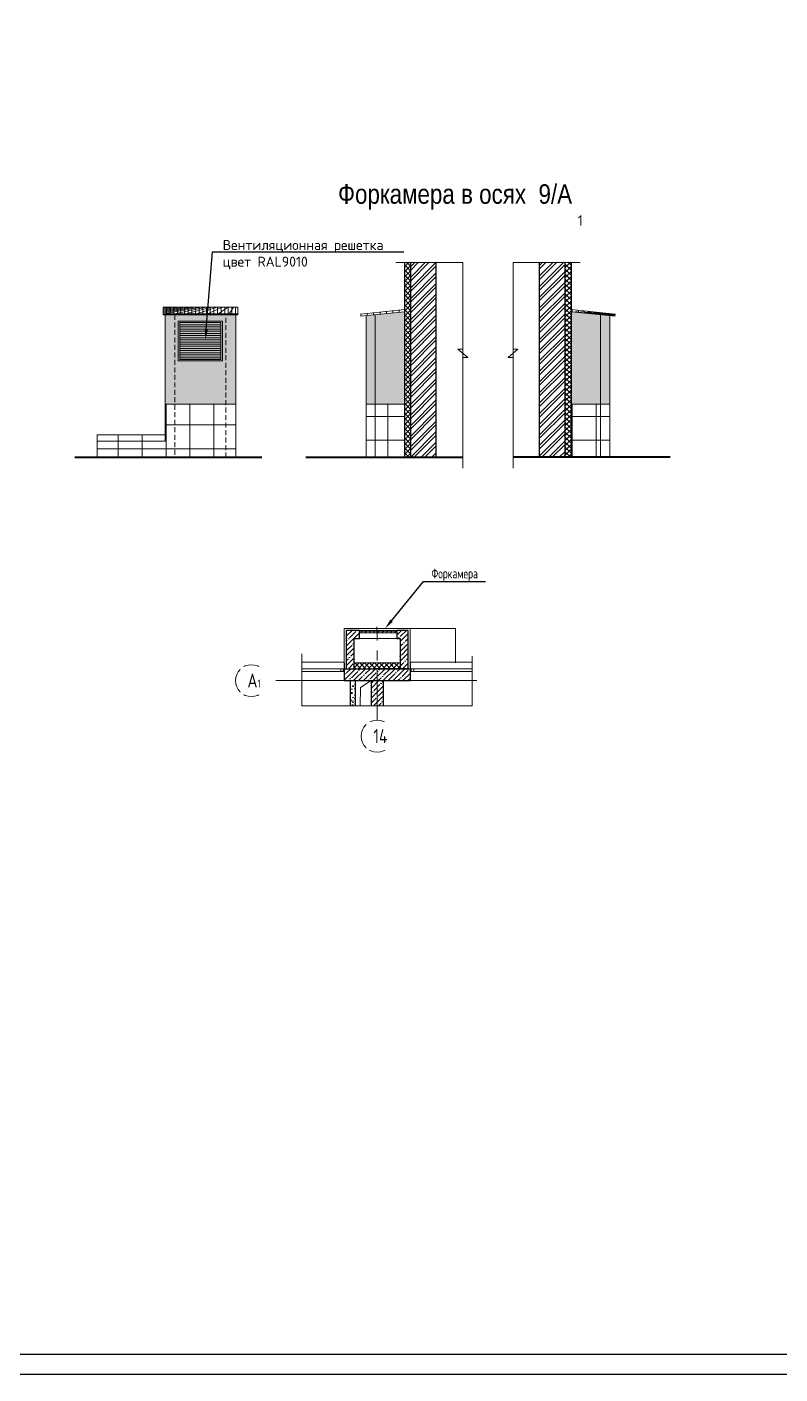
# Model space of a CAD drawing. Header units: millimetres. Extents: x -136099598 to 9192475, y 0 to 779331.
# Drawn here: x 274996 to 293872, y 242529 to 276271 of the extents above; entities that cross this region are included whole.
import ezdxf
from ezdxf import colors
from ezdxf.entities.mleader import LeaderData, LeaderLine
from ezdxf.math import Vec2, Vec3

# ---------------------------------------------------------------- set-up
doc = ezdxf.new("R2010")
doc.units = ezdxf.units.MM
doc.header["$MEASUREMENT"] = 0
doc.linetypes.add('01_base$0$DASHED2', pattern=[0.375, 0.25, -0.125])
doc.linetypes.add('CENTER', pattern=[2, 1.25, -0.25, 0.25, -0.25])
doc.layers.get('0').update_dxf_attribs({"color": 250, "lineweight": 9})
for name, color, linetype, lineweight in [('!_Цоколь', 7, 'Continuous', 0), ('_0', 250, 'Continuous', 9), ('АР-Выноски', 5, 'Continuous', 5), ('АР_МосжилНии_Стены', 202, 'Continuous', 30), ('АР_Навесной фасад', 5, 'Continuous', 5), ('АР_Оси', 193, 'Continuous', 9), ('АР_Перегородки газоблок', 174, 'Continuous', 30), ('АР_Перегородки газоблок_Штрих', 174, 'Continuous', 5), ('АР_Сущ Несущая стена', 202, 'Continuous', 30), ('АР_тонкая линия', 250, 'Continuous', 0), ('АР_Утеплитель', 250, 'Continuous', 9), ('АР_Штриховка кирпич', 250, 'Continuous', 9), ('АР_Штриховка монолит', 250, 'Continuous', 9), ('пунктир', 251, 'Continuous', 13)]:
    doc.layers.add(name, color=color, linetype=linetype, lineweight=lineweight)
doc.layers.add('_RAMKA', color=7, linetype='Continuous')
doc.layers.add('PDF _0', color=7, linetype='Continuous')
doc.layers.add('RAL 7016', color=7, linetype='Continuous', lineweight=0, true_color=0x383e42)
doc.layers.add('RAL 90 10', color=7, linetype='Continuous', lineweight=0, true_color=0xf1ece1)
doc.styles.add('Arial', font='ARIALN.TTF')
doc.styles.add('ISOCPEUR', font='isocpeur.ttf', dxfattribs={"width": 0.7})
doc.styles.add('PDF ISOCPEUR', font='isocpeur.ttf')
doc.styles.add('ГОСТ 2.304', font='isocpeur.ttf', dxfattribs={"width": 0.7})

msp = doc.modelspace()

# ---------------------------------------------------------------- hatches: boundary and pattern name
at = {"layer": '!_Цоколь', "lineweight": 0, "ltscale": 5, "true_color": 0x636466}
h = msp.add_hatch(dxfattribs=at)
h.set_pattern_fill('ANSI37', color=251, scale=4800, angle=44.99999999999999)
h.set_pattern_definition([(90, (339682.0051224867, 502.3005684789387), (-600, 1.13686837721616e-13), []), (180, (339682.0051224867, 502.3005684789387), (-1.70530256582424e-13, -600), [])])
h.paths.add_polyline_path([(278464.0423999871, 266051.7525598124), (278463.7055297182, 266818.3871664279), (280232.363070959, 266818.3948485405), (280232.3897144513, 265493.8977200928), (276759.2837427007, 265490.9490182183), (276758.278772669, 266054.6412670697)])
h = msp.add_hatch(dxfattribs=at)
h.set_pattern_fill('ANSI37', color=251, scale=4800, angle=44.99999999999999)
h.set_pattern_definition([(90, (332042.9600716453, 116.8027076043072), (-600, 1.13686837721616e-13), []), (180, (332042.9600716453, 116.8027076043072), (-1.70530256582424e-13, -600), [])])
h.paths.add_polyline_path([(284455.5446043843, 266818.1994748056), (283497.6419061726, 266818.582872864), (283497.9933438732, 265490.8478373588), (284455.5419579878, 265490.9793118305)])
h = msp.add_hatch(dxfattribs=at)
h.set_pattern_fill('ANSI37', color=251, scale=4800, angle=44.99999999999999)
h.set_pattern_definition([(90, (331262.560782226, 116.8027076043072), (-600, 1.13686837721616e-13), []), (180, (331262.560782226, 116.8027076043072), (-1.70530256582424e-13, -600), [])])
h.paths.add_polyline_path([(288644.507321555, 266818.1994748056), (289602.4100197667, 266818.582872864), (289602.058582066, 265490.8478373588), (288644.5099679515, 265490.9793118305)])
at = {"ltscale": 100}
h = msp.add_hatch(dxfattribs=at)
h.set_pattern_fill('ANSI31', color=256, scale=17, angle=135)
h.set_pattern_definition([(180, (-2476641.69924452, 5647851.750443992), (-3.552713678800501e-15, -53.97499999999999), [])])
h.paths.add_polyline_path([(279858.3031331415, 268865.1689019762), (278828.5441913398, 268865.0207194735), (278828.5441913398, 267942.9055629922), (279858.3031331415, 267944.8276821508)])
at = {"layer": 'RAL 7016', "ltscale": 100, "true_color": 0x000000, "transparency": 33554687}
h = msp.add_hatch(dxfattribs=at)
h.set_pattern_fill('ANSI32', color=18, scale=400, angle=45)
h.set_pattern_definition([(90, (8364253453.816877, 936316230.007429), (-150, 0), []), (90, (8364253503.816877, 936316280.0074289), (-150, 0), [])])
h.paths.add_polyline_path([(280281.957887086, 269253.9653809313), (278412.3537134866, 269253.3674541369), (278412.6250157979, 269083.9369840004), (280282.2291893972, 269083.3384188374)])
h = msp.add_hatch(dxfattribs=at)
h.set_pattern_fill('ANSI32', color=18, scale=400, angle=45)
h.set_pattern_definition([(90, (8364257937.319151, 936316179.9622053), (-150, 0), []), (90, (8364257987.319151, 936316229.9622052), (-150, 0), [])])
h.paths.add_polyline_path([(284455.2773838355, 269189.7008034652), (283356.7078495709, 269076.5727334782), (283357.744724401, 269026.5282784205), (284455.8065321402, 269139.6219319243)])
h = msp.add_hatch(dxfattribs=at)
h.set_pattern_fill('ANSI32', color=18, scale=400, angle=45)
h.set_pattern_definition([(90, (8364257156.919862, 936316179.9622053), (-150, 0), []), (90, (8364257206.919862, 936316229.9622052), (-150, 0), [])])
h.paths.add_polyline_path([(288644.7745421038, 269189.7008034652), (289743.3440763684, 269076.5727334782), (289742.3072015382, 269026.5282784205), (288644.245393799, 269139.6219319243)])
at = {"layer": 'RAL 90 10', "ltscale": 100, "transparency": 33554687}
h = msp.add_hatch(color=256, dxfattribs=at)
h.dxf.hatch_style = 1
h.paths.add_polyline_path([(280232.370816962, 269056.4291174817), (278463.8725801767, 269056.4360128026), (278463.8776670856, 266818.3944653444), (280232.358421928, 266818.387549496)])
h = msp.add_hatch(color=256, dxfattribs=at)
h.dxf.hatch_style = 1
h.paths.add_polyline_path([(284455.5419579878, 269138.9450815305), (283495.9163863312, 269038.6783646102), (283497.6446608555, 266818.5544145955), (284455.5419579878, 266818.2279330742)])
h = msp.add_hatch(color=256, dxfattribs=at)
h.dxf.hatch_style = 1
h.paths.add_polyline_path([(288644.5099679515, 269138.9450815305), (289604.1355396081, 269038.6783646102), (289602.4072650837, 266818.5544145955), (288644.5099679515, 266818.2279330742)])
at = {"layer": 'АР_Перегородки газоблок_Штрих', "ltscale": 100}
h = msp.add_hatch(dxfattribs=at)
h.set_pattern_fill('AR-CONC', color=256, scale=30)
h.set_pattern_definition([(49.99999999999999, (469998.3886459526, 173546.4794111913), (215.178054780226, -18.82564049477853), [22.5, -247.5]), (355, (469998.3886459526, 173546.4794111913), (-41.6254000839, 225.6576401100035), [18, -198]), (100.45144446, (470016.3201502526, 173544.9106079913), (173.5526540181336, 206.8319972905888), [19.12205759999994, -210.3426335999995]), (46.18420000000001, (469998.3886459526, 173606.4794111913), (320.1723992014717, -49.65578423792296), [33.75, -371.25]), (96.63563549, (470025.0696694526, 173602.3414190913), (280.3985837022685, 292.2355802323651), [28.6831026, -315.5141279999999]), (351.1841639899999, (469998.3886459526, 173606.4794111913), (280.3985835164319, 292.2355800809971), [27, -297.0000003]), (21, (470028.3886459526, 173591.4794111913), (179.0721156355385, -120.7856671996016), [22.5, -247.5]), (326.0000000000001, (470028.3886459526, 173591.4794111913), (72.99459957647451, 217.5450135140559), [18, -198]), (71.45144474, (470043.3113221526, 173581.4139389913), (252.0667130189913, 96.75934584190615), [19.122057, -210.3426336]), (37.50000000000001, (469998.3886459526, 173546.4794111913), (3.647956595187201, 99.86815614939344), [0, -195.6, 0, -201, 0, -198.75]), (7.499999999999999, (469998.3886459526, 173546.4794111913), (78.92086123264458, 118.3235135647081), [0, -114.6, 0, -191.1, 0, -75.75]), (327.5, (469931.4886459526, 173546.4794111913), (160.1467308517227, -6.766461520313927), [0, -75, 0, -234, 0, -310.5]), (317.5, (469901.4886459526, 173546.4794111913), (174.9558508027159, 30.03149469969532), [0, -97.5, 0, -155.4, 0, -220.5])])
h.paths.add_polyline_path([(283103.7357021305, 259266.41991486), (283223.7357021303, 259266.41991486), (283223.7357021304, 259897.1018439467), (283103.7357021305, 259897.1018439467)])
at = {"layer": 'АР_Утеплитель', "ltscale": 100}
h = msp.add_hatch(dxfattribs=at)
h.set_pattern_fill('ANSI37', color=256, scale=700)
h.set_pattern_definition([(45, (-691424.4298208216, 301283.1242233783), (-61.87184335382291, 61.87184335382291), []), (135, (-691424.4298208216, 301283.1242233783), (-61.87184335382291, -61.8718433538229), [])])
h.paths.add_polyline_path([(284615.5419579874, 265855.9793118268), (284465.5419579879, 265855.9793118268), (284465.5419579879, 265490.9793118311), (284615.5419579872, 265490.9793118302)])
h.paths.add_polyline_path([(284615.5419579883, 267205.9793118268), (284465.5419579877, 267205.9793118268), (284465.5419579878, 265855.9793118268), (284615.5419579876, 265855.9793118268)])
h.paths.add_polyline_path([(284465.5419579877, 267205.9793118268), (284615.5419579885, 267205.9793118268), (284615.5419579885, 270375.720705256), (284465.5419579877, 270375.720705256)])
h = msp.add_hatch(dxfattribs=at)
h.set_pattern_fill('ANSI37', color=256, scale=700)
h.set_pattern_definition([(45, (-692204.829110241, 301283.1242233783), (-61.87184335382291, 61.87184335382291), []), (135, (-692204.829110241, 301283.1242233783), (-61.87184335382291, -61.8718433538229), [])])
h.paths.add_polyline_path([(288484.5099679519, 265855.9793118268), (288634.5099679513, 265855.9793118268), (288634.5099679513, 265490.9793118311), (288484.509967952, 265490.9793118302)])
h.paths.add_polyline_path([(288484.509967951, 267205.9793118268), (288634.5099679516, 267205.9793118268), (288634.5099679515, 265855.9793118268), (288484.5099679517, 265855.9793118268)])
h.paths.add_polyline_path([(288634.5099679516, 267205.9793118268), (288484.5099679508, 267205.9793118268), (288484.5099679508, 270375.720705256), (288634.5099679516, 270375.720705256)])
h = msp.add_hatch(dxfattribs=at)
h.set_pattern_fill('ANSI37', color=256, scale=700)
h.set_pattern_definition([(45, (469998.3886459526, 173546.4794111913), (-61.87184335382291, 61.87184335382291), []), (135, (469998.3886459526, 173546.4794111913), (-61.87184335382291, -61.8718433538229), [])])
h.paths.add_polyline_path([(283199.5373247884, 260197.11706177), (284349.6595815583, 260197.1962380623), (284349.6595815583, 260347.1962380619), (283199.5373247884, 260347.1170617696)])
at = {"layer": 'АР_Штриховка кирпич', "ltscale": 100}
h = msp.add_hatch(dxfattribs=at)
h.set_pattern_fill('ANSI32', color=256, scale=500)
h.set_pattern_definition([(45, (-666310.9393395253, 342878.0882227115), (-132.5825214724777, 132.5825214724777), []), (45, (-666222.5509920253, 342878.0882227115), (-132.5825214724777, 132.5825214724777), [])])
h.paths.add_polyline_path([(285255.5450076958, 270375.720705256), (284615.5450076958, 270375.720705256), (284615.538908281, 265490.9793118307), (285255.5389082809, 265490.9793118307)])
h = msp.add_hatch(dxfattribs=at)
h.set_pattern_fill('ANSI32', color=256, scale=500)
h.set_pattern_definition([(45, (-667091.3386289447, 342878.0882227115), (-132.5825214724777, 132.5825214724777), []), (45, (-667002.9502814447, 342878.0882227115), (-132.5825214724777, 132.5825214724777), [])])
h.paths.add_polyline_path([(287844.5069182435, 270375.720705256), (288484.5069182435, 270375.720705256), (288484.5130176583, 265490.9793118307), (287844.5130176584, 265490.9793118307)])
h = msp.add_hatch(dxfattribs=at)
h.set_pattern_fill('ANSI31', color=256, scale=600, angle=180)
h.set_pattern_definition([(225, (113308.4306613628, 375405.6180187379), (53.03300858899106, -53.03300858899107), [])])
h.paths.add_polyline_path([(283334.5391127739, 261132.6995116851), (283334.5391127738, 261095.3641165781), (284263.4546923384, 261095.3641165781), (284263.4546923384, 261132.6995116851)])
at = {"layer": 'АР_Штриховка монолит', "ltscale": 100}
h = msp.add_hatch(dxfattribs=at)
h.set_pattern_fill('ANSI35', color=256, scale=700)
h.set_pattern_definition([(45, (469998.3886459526, 173546.4794111913), (-123.7436867076458, 123.7436867076458), []), (45, (470122.1323324526, 173546.4794111913), (-123.7436867076458, 123.7436867076458), [218.75, -43.75, 0, -43.75])])
h.paths.add_polyline_path([(283769.5351429411, 261095.3641165781), (283769.5351429411, 260955.7897448899), (283334.5391127738, 260955.7897448899), (283334.5391127738, 261095.3641165781)])
h.paths.add_polyline_path([(284263.4513744741, 261095.3641165781), (284263.4543755881, 260955.7897448899), (283769.5351429411, 260955.7897448899), (283769.5351429411, 261095.3641165781)])
h.paths.add_polyline_path([(284263.4513744742, 261095.3641165781), (283334.5391127738, 261095.3641165781), (283334.5391127738, 261155.6040919126), (282999.5303939722, 261155.5687686944), (282999.6803017706, 260197.161869544), (283199.5373254936, 260197.1590021606), (283199.5533504348, 260955.5391811035), (284349.5625708606, 260955.7409263545), (284349.6733557233, 260197.1732453026), (284549.6644571159, 260197.1504937852), (284549.6679078369, 261155.7322147261), (284263.4500770943, 261155.7020360043)])
h = msp.add_hatch(dxfattribs=at)
h.set_pattern_fill('ANSI35', color=256, scale=700)
h.set_pattern_definition([(45, (695352.9117076541, 387705.5710805436), (-123.7436867076458, 123.7436867076458), []), (45, (695476.6553941541, 387705.5710805436), (-123.7436867076458, 123.7436867076458), [218.75, -43.75, 0, -43.75])])
h.paths.add_polyline_path([(282949.5332413876, 259897.1618695458), (284599.5351429413, 259897.241045838), (284599.5351429413, 260197.1790273734), (282949.5332413876, 260197.0998510811)])
h = msp.add_hatch(dxfattribs=at)
h.set_pattern_fill('ANSI35', color=256, scale=700)
h.set_pattern_definition([(45, (-690578.2740701679, 350686.7036603492), (-123.7436867076458, 123.7436867076458), []), (45, (-690454.5303836679, 350686.7036603492), (-123.7436867076458, 123.7436867076458), [218.75, -43.75, 0, -43.75])])
h.paths.add_polyline_path([(283624.5351429411, 259266.41991486), (283924.5351429411, 259266.41991486), (283924.5351429412, 259897.1618695429), (283624.5351429412, 259897.1618695447)])

# ---------------------------------------------------------------- linework, layer by layer
at = {"color": 18, "ltscale": 150, "true_color": 0x000000}
for p, q in [((278463.8746476225, 266818.391025568, -0.2869799537732526), (280232.3632094627, 266818.3911738347, -0.2504872600807502)), ((283497.644552569, 266818.3911738348, -0.01684969590900132), (284455.5419579878, 266818.3911738348, 0.01684969590900132)), ((289602.4073733703, 266818.3911738348, -0.01684969590900132), (288644.5099679515, 266818.3911738348, 0.01684969590900132)), ((276756.5193615056, 265897.5517632218, -0.5009745201615005), (278463.8747248239, 265897.5519063632, -0.2869799537732527))]:
    msp.add_line(p, q, dxfattribs=at)
for points in [[(284240.7161896123, 270374.7385787076), (285921.5012725514, 270374.7385787076), (285921.5012725514, 265219.6648761473)], [(288859.335736327, 270374.7385787076), (287178.5506533879, 270374.7385787076), (287178.5506533879, 265219.6648761473)], [(285921.5012725514, 267989.3599557399), (286044.3309974965, 267989.3599557399), (285798.6806192255, 268203.4221906291), (285921.5012725514, 268203.4221906291)], [(287178.5506533879, 267989.3599557399), (287055.7209284428, 267989.3599557399), (287301.3713067138, 268203.4221906291), (287178.5506533879, 268203.4221906291)]]:
    msp.add_lwpolyline(points, dxfattribs=at)
at = {"ltscale": 150, "elevation": -0.2869799537732527}
msp.add_lwpolyline([(278463.8747589102, 265490.9793118307), (276758.7812576849, 265492.4083086388), (280232.3642521634, 265485.5772704754), (280232.3639527787, 269056.5641491762), (278463.8744599783, 269056.5638163465), (278463.8747248239, 265897.5519063632)], dxfattribs=at)
at = {"ltscale": 150}
for points, elevation in [([(278412.4536134966, 269083.9363456318), (280281.857987076, 269083.9363456318), (280281.857987076, 269253.6664175341), (278412.4536134966, 269253.6664175341)], -0.5009745201615001), ([(278412.4536134966, 269083.9363456318), (280281.8579870758, 269083.9363456318), (280281.8579870758, 269056.4363456317), (278412.4536134966, 269056.4363456317)], -0.5009745201615001), ([(278788.5441913398, 267903.8666225715), (279898.3031331415, 267903.8666225715), (279898.3031331415, 268905.0948107248), (278788.5441913398, 268905.0948107248)], -0.5613596028016031), ([(278828.5441913398, 267943.8666225715), (279858.3031331415, 267943.8666225715), (279858.3031331415, 268865.0948107248), (278828.5441913398, 268865.0948107248)], -0.5613596028016031)]:
    msp.add_lwpolyline(points, close=True, dxfattribs=dict(at, elevation=elevation))
at = {"color": 18, "ltscale": 150, "true_color": 0x000000, "elevation": -0.5009745201615005}
msp.add_lwpolyline([(278463.8747117762, 266053.182119601), (276758.7812576849, 266053.1819766492), (276758.7812576849, 265492.4083086388)], dxfattribs=at)
at = {"color": 18, "lineweight": 5, "ltscale": 150, "true_color": 0x000000}
msp.add_lwpolyline([(281887.4337438417, 260571.8962033689), (281887.4337438417, 259266.41991486), (286153.5305315393, 259266.41991486), (286153.5305315393, 260513.5372100361)], dxfattribs=at)
at = {"layer": '_0', "ltscale": 100}
msp.add_lwpolyline([(283334.5391127738, 260955.7897448899), (283334.5391127738, 261155.810979938)], dxfattribs=at)
for points in [[(284263.4543755882, 260955.7897448899), (283334.5391127738, 260955.7897448899), (283334.5391127738, 261155.7155073655), (284263.4543755882, 261155.7155073655)], [(284263.4543755882, 261095.3641165781), (283334.5391127738, 261095.3641165781), (283334.5391127738, 261132.6995116851), (284263.4543755882, 261132.6995116851)], [(283199.5373247884, 260197.11706177), (284349.6595815583, 260197.1962380623), (284349.6595815583, 260347.1962380619), (283199.5373247884, 260347.1170617696)]]:
    msp.add_lwpolyline(points, close=True, dxfattribs=at)
at = {"layer": '_RAMKA', "ltscale": 100}
for points in [[(348135.5115992427, 242529.0014999993), (348135.5115992427, 326529.0014999993), (229335.5115992427, 326529.0014999993), (229335.5115992427, 242529.0014999993)], [(347635.5115992427, 243029.0014999993), (347635.5115992427, 326029.0014999993), (231335.5115992427, 326029.0014999993), (231335.5115992427, 243029.0014999993)]]:
    msp.add_lwpolyline(points, close=True, dxfattribs=at)
at = {"layer": 'PDF _0', "lineweight": 0}
for p, q in [((284465.5419579878, 269189.7376763814), (283356.0990705748, 269076.3697408497, -0.06194327947231495)), ((284455.5419579878, 269139.0670730732), (283359.4805843757, 269026.4842182563, -0.06194327947231495)), ((283495.9163981522, 269038.6581196288, 0.08257029994015785), (283497.9873840872, 265491.858664537, -0.05676498974971561)), ((284464.9979931238, 265490.9793118308, -0.1413613058934813), (284465.5419579878, 269189.7376763814)), ((288635.0539328155, 265490.9793118308, -0.1413613058934813), (288634.5099679515, 269189.7376763814)), ((288634.5099679515, 269189.7376763814), (289743.9528553645, 269076.3697408497, -0.06194327947231495)), ((288644.5099679515, 269139.0670730732), (289740.5713415636, 269026.4842182563, -0.06194327947231495)), ((289604.135527787, 269038.6581196288, 0.08257029994015785), (289602.0645418521, 265491.858664537, -0.05676498974971561))]:
    msp.add_line(p, q, dxfattribs=at)
at = {"layer": 'АР_МосжилНии_Стены', "ltscale": 100}
for points in [[(283334.5391127738, 260955.5462175243), (283334.5391127738, 261155.810979938)], [(284263.4500768047, 261155.7155077353), (284263.454377218, 260955.7139444218)]]:
    msp.add_lwpolyline(points, dxfattribs=at)
at = {"layer": 'АР_Навесной фасад', "ltscale": 100}
for p, q in [((284455.5419579878, 265490.9793118307), (284455.5419579878, 270370.9082851682)), ((284465.5419579878, 266105.9793118268), (284465.5419579878, 270375.720705256)), ((288634.5099679515, 266105.9793118268), (288634.5099679515, 270375.720705256)), ((288644.5099679515, 265490.9793118307), (288644.5099679515, 270370.9082851682)), ((281887.4308334643, 260197.1618695624), (282949.5322325641, 260197.1618695624)), ((281887.4337438417, 260357.1618695438), (282949.5351429415, 260357.1618695438)), ((284592.8431556307, 260357.1618695438), (286153.5305315393, 260357.1618695438)), ((284599.5827201808, 260197.1618695624), (286153.5305315393, 260197.1618695625)), ((281887.4318422878, 260127.1618695448), (282949.5332413876, 260127.1618695448)), ((281887.4318422878, 259897.1618695458), (282949.5332413876, 259897.1618695458)), ((284599.5351429413, 259897.1618695478), (286153.4819454763, 259897.1618695478)), ((284599.5837290043, 260127.1618695448), (286153.5305315393, 260127.1618695448))]:
    msp.add_line(p, q, dxfattribs=at)
for points in [[(282859.7164777644, 260127.1618695625), (282925.4585026303, 260127.1618695625), (282925.4585026303, 260197.1618695625), (282859.7164777644, 260197.1618695625)], [(284629.9386551077, 260127.1633626207), (284695.6806799736, 260127.1633626207), (284695.6806799736, 260197.1633626207), (284629.9386551077, 260197.1633626207)]]:
    msp.add_lwpolyline(points, close=True, dxfattribs=at)
at = {"layer": 'АР_Оси', "color": 6, "linetype": 'CENTER', "ltscale": 1000}
for p, q in [((283774.5984531734, 258905.5317763412), (283769.5351429411, 261248.3680537164)), ((281022.0148727053, 259897.1618695438), (286311.7715100725, 259897.1618695438))]:
    msp.add_line(p, q, dxfattribs=at)
at = {"layer": 'АР_Оси', "color": 6, "ltscale": 0.5}
for centre in [(280622.0148727054, 259897.1618695438), (283774.5984531735, 258505.5317763412)]:
    msp.add_circle(centre, 400, dxfattribs=at)
at = {"layer": 'АР_Перегородки газоблок', "ltscale": 100}
for points in [[(283103.7357021305, 259266.41991486), (283103.7357021305, 259897.1018439467)], [(283223.7357021305, 259897.1018439467), (283223.7357021305, 259266.41991486)]]:
    msp.add_lwpolyline(points, dxfattribs=at)
at = {"layer": 'АР_Сущ Несущая стена', "ltscale": 100}
for p, q in [((284615.5419579883, 265490.9793118268), (284615.5419579885, 270375.720705256)), ((285255.5419579883, 265490.9793118307), (285255.5419579883, 270375.720705256)), ((287844.509967951, 265490.9793118307), (287844.509967951, 270375.720705256)), ((288484.509967951, 265490.9793118268), (288484.5099679508, 270375.720705256)), ((282999.533213221, 261155.5586181875), (282999.6803017706, 260197.161869544)), ((282949.5351429415, 260347.1618695438), (282949.5351429415, 259897.1618695458)), ((282949.5351429415, 260197.1618695441), (284599.5351423954, 260197.1318562768)), ((284569.6658212198, 260197.1618701031), (283720.3385620378, 260197.1618698197)), ((284599.5380533187, 260357.1618695438), (284599.5351429413, 259897.1618695478)), ((282949.5351429415, 259897.1618695458), (284599.5351429413, 259897.1618695438)), ((283624.5351429412, 259897.1618695438), (283624.5351429411, 259266.41991486)), ((283924.5351429412, 259897.1618695438), (283924.5351429412, 259266.41991486))]:
    msp.add_line(p, q, dxfattribs=at)
for points in [[(283334.5391127738, 261155.5919656063), (282999.5332149884, 261155.5474112539)], [(283199.5373255622, 260197.161869544), (283199.5504212596, 260955.5531483967), (283334.5391127738, 260955.5735502807)], [(284549.6953971516, 260197.1618695439), (284549.5482802193, 261155.7535566318), (284263.4500768047, 261155.7155067938)], [(284263.454377218, 260955.713944422), (284349.5655000358, 260955.7269590614), (284349.6699093276, 260197.161869544)]]:
    msp.add_lwpolyline(points, dxfattribs=at)
at = {"layer": 'АР_тонкая линия', "color": 3, "lineweight": 40, "ltscale": 100}
for p, q in [((276193.9813154284, 265490.9793118307), (280883.1961358405, 265490.9793118307)), ((281983.8814911143, 265490.9793118307), (285921.5012725514, 265490.9793118307)), ((291116.170434825, 265490.9793118307), (287178.5506533879, 265490.9793118307))]:
    msp.add_line(p, q, dxfattribs=at)
at = {"layer": 'АР_тонкая линия', "ltscale": 100}
msp.add_lwpolyline([(283347.6993300706, 259266.41991486), (283356.3217113195, 259726.8518848564), (283624.5351429412, 259897.1618695438)], dxfattribs=at)
at = {"layer": 'АР_Утеплитель', "ltscale": 0.25}
for p, q in [((284599.5351429413, 260197.1618704278), (284599.5534861526, 261205.5925199592)), ((282949.5370444955, 261155.5625252617), (282949.5370444955, 260197.161869544)), ((284229.6658212199, 260197.1618701031), (284429.6658212192, 260197.1623341584))]:
    msp.add_line(p, q, dxfattribs=at)
msp.add_lwpolyline([(285739.842055764, 260347.1618695438), (285739.6912962879, 261205.6798879927), (282949.5370444955, 261205.4660802511), (282949.5370444955, 260197.161869544)], dxfattribs=at)
at = {"layer": 'пунктир', "linetype": '01_base$0$DASHED2', "ltscale": 500}
for points, elevation in [([(279982.3637413554, 265485.5772234253), (279980.9840609463, 269056.587272701), (278703.8753009784, 269056.5403599919), (278703.6268472187, 265485.5769376456)], -0.2869799537732527), ([(283727.3740990963, 265487.8138538829), (283727.3797250465, 269064.5285064949), (283727.3797929203, 269064.0180689052), (283727.3740990963, 265487.8138538829)], -0.556210115425525), ([(289372.677826843, 265487.8138538829), (289372.6541125966, 269064.2751421686), (289372.6541125966, 269064.2751421686), (289372.677826843, 265487.8138538829)], -0.556210115425525)]:
    msp.add_lwpolyline(points, dxfattribs=dict(at, elevation=elevation))

# ---------------------------------------------------------------- texts
at = {"insert": (282792.67257072, 271693.7244523913), "char_height": 489.4366717920499, "attachment_point": 7, "style": 'Arial'}
msp.add_mtext('Форкамера в осях  9/А ', dxfattribs=at)
at = {"layer": 'PDF _0', "color": 18, "lineweight": 0, "true_color": 0x000000, "insert": (288799.8789177405, 271292.8692560482), "char_height": 262.4934346850584, "attachment_point": 7, "style": 'PDF ISOCPEUR'}
msp.add_mtext('1', dxfattribs=at)

# ---------------------------------------------------------------- leaders
at = {"layer": 'АР-Выноски'}
ml = msp.add_multileader_mtext('Standard', dxfattribs=at)
ml.set_content('{\\W1;Вентиляционная решетка цвет RAL9010}', color=256, style='ISOCPEUR')
ml.set_leader_properties()
ml.build(insert=Vec2(0, 0))
ml.multileader.update_dxf_attribs({"text_left_attachment_type": 6, "text_right_attachment_type": 6, "dogleg_length": 100, "arrow_head_size": 250})
ctx = ml.context
ctx.base_point, ctx.char_height, ctx.arrow_head_size, ctx.landing_gap_size, ctx.plane_origin = Vec3(279877.9324619174, 270633.8706643432, -0.5009745201615001), 250, 250, 25, Vec3(280252.1261513915, 262784.7589466667, -0.5009745201615001)
ctx.left_attachment, ctx.right_attachment = 6, 6
notes = []
notes.append((ctx, [(1, (1, 1, 0), (279646.9558932781, 270633.8706643432, -0.5009745201615001), (1, 0), 230.9765686392784, [(0, [(279471.6547307141, 268444.7857763122, -0.5009745201615001)], 0, [])])]))
ctx.mtext.insert, ctx.mtext.width, ctx.mtext.flow_direction = Vec3(279902.9324619174, 270933.8706643432, -0.5009745201615001), 4497.745012044907, 5
at = {"layer": 'АР_Утеплитель', "color": 2, "ltscale": 0.25}
ml = msp.add_multileader_mtext('Standard', dxfattribs=at)
ml.set_content('\\A1;Форкамера', color=2, style='ISOCPEUR')
ml.set_leader_properties()
ml.build(insert=Vec2(0, 0))
ml.multileader.update_dxf_attribs({"text_left_attachment_type": 6, "text_right_attachment_type": 6, "dogleg_length": 100, "arrow_head_size": 250})
ctx = ml.context
ctx.base_point, ctx.char_height, ctx.arrow_head_size, ctx.landing_gap_size, ctx.plane_origin = Vec3(285108.6106760975, 262380.8931849659), 250, 250, 25, Vec3(262049.1230722364, 261456.7708557451)
ctx.left_attachment, ctx.right_attachment = 6, 6
notes.append((ctx, [(1, (1, 1, 0), (284938.1106760975, 262380.8931849659), (1, 0), 170.5, [(1, [(283975.9667790276, 261205.5451180542)], 0, [])])]))
ctx.mtext.insert, ctx.mtext.width, ctx.mtext.flow_direction = Vec3(285133.6106760975, 262705.8931849659), 6210.487407686887, 5
for ctx, leaders in notes:
    for number, flags, end, landing, length, lines in leaders:
        leader = LeaderData()
        leader.index, (leader.has_last_leader_line, leader.has_dogleg_vector, leader.attachment_direction) = number, flags
        leader.last_leader_point, leader.dogleg_vector, leader.dogleg_length = Vec3(end), Vec3(landing), length
        for number, points, colour, breaks in lines:
            line = LeaderLine()
            line.index, line.vertices, line.color, line.breaks = number, Vec3.list(points), colors.encode_raw_color(colour), breaks
            leader.lines.append(line)
        ctx.leaders.append(leader)

# ---------------------------------------------------------------- next in the draw order: texts
at = {"layer": 'АР_Оси', "insert": (280522.1942006661, 260074.9406869097), "char_height": 350, "width": 528.820167331025, "attachment_point": 1, "line_spacing_factor": 1.149209049011902, "style": 'ГОСТ 2.304', "bg_fill": 2}
msp.add_mtext('{\\W0.8;А\\H0.57143x;1}', dxfattribs=at)
at = {"layer": 'АР_Оси', "insert": (283679.9322079582, 258683.3105937071), "char_height": 350, "attachment_point": 1, "line_spacing_factor": 1.149209049011902, "style": 'ГОСТ 2.304', "bg_fill": 2}
msp.add_mtext('{\\W0.8;14}', dxfattribs=at)

doc.saveas('drawing.dxf')
